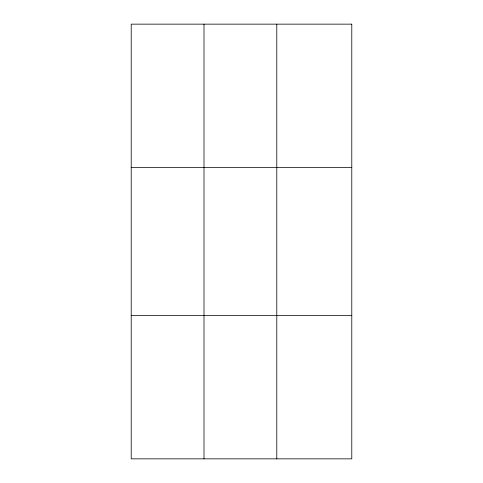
<?xml version="1.0" encoding="UTF-8"?>
<svg xmlns="http://www.w3.org/2000/svg" width="483" height="483" viewBox="0 0 483 483"><rect width="100%" height="100%" fill="white"/><g stroke="black" fill="none" stroke-linecap="round" stroke-linejoin="round"><path stroke-width="0.72" d="M204.001 24.15L204.001 458.85M276.789 24.15L276.789 458.85M131.213 167.601L351.787 167.601M131.213 315.399L351.787 315.399M351.787 24.15L351.787 458.85L131.213 458.85L131.213 24.15L351.787 24.15"/></g></svg>
